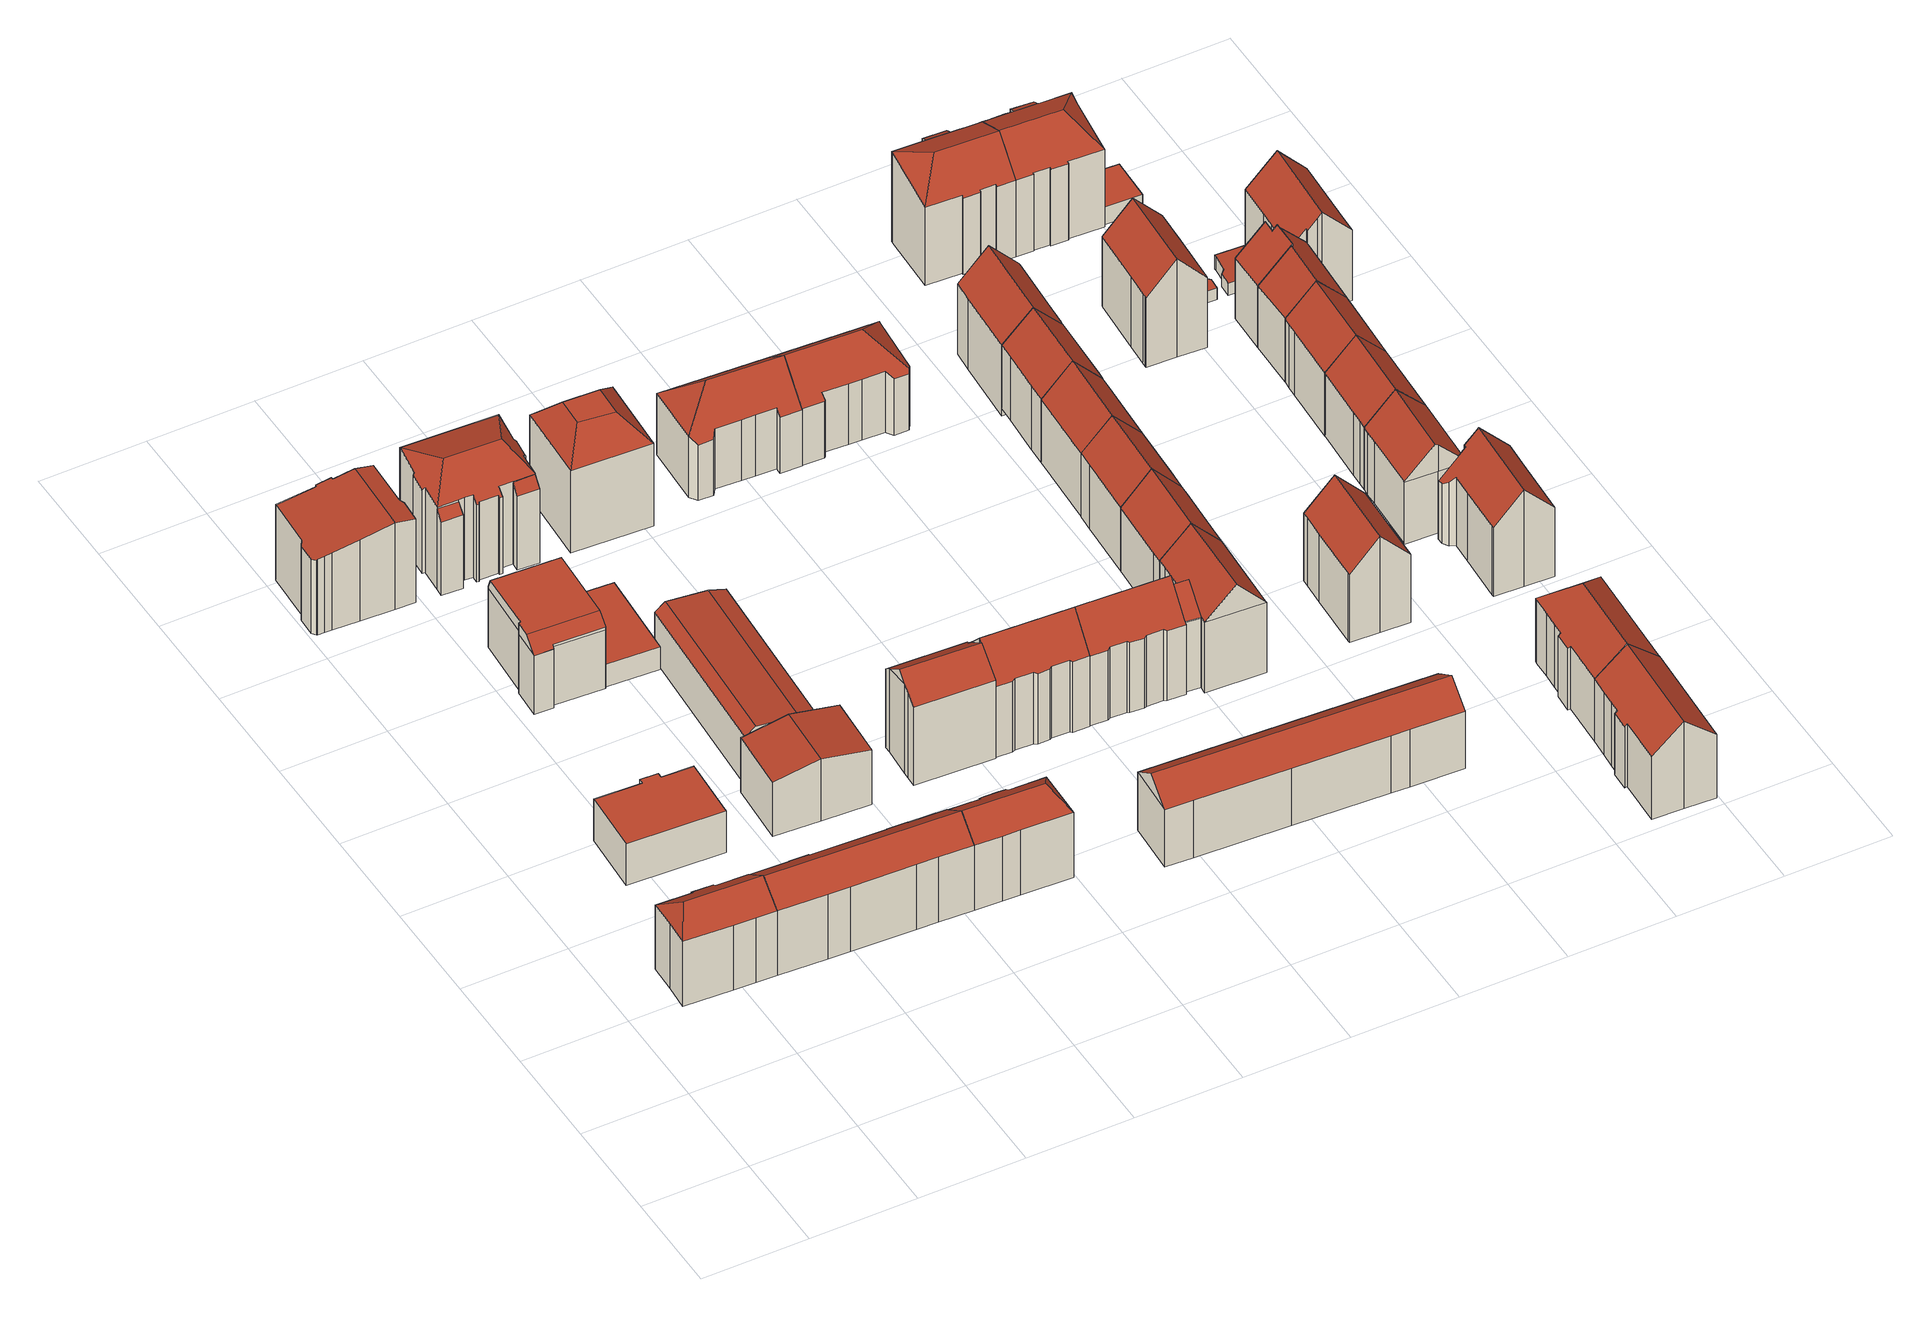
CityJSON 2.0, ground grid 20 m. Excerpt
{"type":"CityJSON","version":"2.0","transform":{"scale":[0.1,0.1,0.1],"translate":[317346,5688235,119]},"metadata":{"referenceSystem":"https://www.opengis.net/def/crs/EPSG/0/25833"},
"CityObjects":{
"building1":{"type":"Building","attributes":{"Dachtyp_tdc":"tdcHipAndGableRoof","Gemeindeschluessel":14713000,"Dachneigung":36.49,"QualitaetDacherkennung":76,"Geometrietyp2DReferenz":"3000","function":"31001_9998","roofType":"5000","measuredHeight":17.7},"geometry":[{"type":"MultiSurface","lod":"2","boundaries":[[[0,1,2,3]],[[1,4,5,2]],[[4,6,7,5]],[[6,8,9,7]],[[8,10,11,9]],[[10,12,13,11]],[[12,14,15,13]],[[14,16,17,15]],[[16,18,19,17]],[[18,20,21,19]],[[20,22,23,21]],[[22,0,3,23]],[[18,16,14,24]],[[14,12,10,8,6,24]],[[6,4,1,0,22,20,18,24]],[[3,2,5,7,9,11,13,15,17,19,21,23]]],"semantics":{"surfaces":[{"type":"WallSurface"},{"type":"RoofSurface"},{"type":"GroundSurface"}],"values":[0,0,0,0,0,0,0,0,0,0,0,0,1,1,1,2]}}]},
"building2":{"type":"Building","attributes":{"Dachtyp_tdc":"tdcPolyFlatRoof","Gemeindeschluessel":14713000,"Dachneigung":0,"QualitaetDacherkennung":58,"Geometrietyp2DReferenz":"3000","function":"31001_9998","roofType":"1000","measuredHeight":8.97},"geometry":[{"type":"MultiSurface","lod":"2","boundaries":[[[25,26,27,28]],[[26,29,30,27]],[[29,31,32,30]],[[31,33,34,32]],[[33,35,36,34]],[[35,37,38,36]],[[37,39,40,38]],[[39,25,28,40]],[[39,37,35,33,31,29,26,25]],[[28,27,30,32,34,36,38,40]]],"semantics":{"surfaces":[{"type":"WallSurface"},{"type":"RoofSurface"},{"type":"GroundSurface"}],"values":[0,0,0,0,0,0,0,0,1,2]}}]},
"building3":{"type":"Building","attributes":{"Dachtyp_tdc":"tdcGableRoof","Gemeindeschluessel":14713000,"Dachneigung":10.01,"QualitaetDacherkennung":17,"Geometrietyp2DReferenz":"3000","function":"31001_9998","roofType":"3100","measuredHeight":18.73},"geometry":[{"type":"MultiSurface","lod":"2","boundaries":[[[41,42,43,44]],[[42,45,46,43]],[[45,47,48,46]],[[47,49,50,48]],[[49,51,52,50]],[[51,53,54,52]],[[53,55,56,54]],[[55,57,58,56]],[[57,59,60,58]],[[59,61,62,60]],[[61,63,64,62]],[[63,65,66,64]],[[65,67,68,66]],[[67,69,70,68]],[[69,71,72,70]],[[71,73,74,72]],[[73,75,76,74]],[[75,77,78,76]],[[77,41,44,78]],[[73,71,69,67,65,63,61,59,57,55,53,51,49,47,45]],[[45,42,41,77,75,73]],[[44,43,46,48,50,52,54,56,58,60,62,64,66,68,70,72,74,76,78]]],"semantics":{"surfaces":[{"type":"WallSurface"},{"type":"RoofSurface"},{"type":"GroundSurface"}],"values":[0,0,0,0,0,0,0,0,0,0,0,0,0,0,0,0,0,0,0,1,1,2]}}]},
"building4":{"type":"Building","attributes":{"Dachtyp_tdc":"tdcGableRoof","Gemeindeschluessel":14713000,"Dachneigung":36.61,"QualitaetDacherkennung":76,"Geometrietyp2DReferenz":"3000","function":"31001_9998","roofType":"3100","measuredHeight":17.66},"geometry":[{"type":"MultiSurface","lod":"2","boundaries":[[[79,80,81,82]],[[80,83,84,81]],[[83,85,86,84]],[[85,87,88,86]],[[87,89,90,88]],[[89,91,92,90]],[[91,93,94,92]],[[93,95,96,94]],[[95,97,98,96]],[[97,99,100,98]],[[99,101,102,100]],[[101,103,104,102]],[[103,105,106,104]],[[105,8,9,106]],[[8,107,108,9]],[[107,109,5,108]],[[109,110,111,5]],[[110,79,82,111]],[[107,8,105,103,101,99,97,95]],[[95,93,91,89,87,85,83,80,79,110,109,107]],[[82,81,84,86,88,90,92,94,96,98,100,102,104,106,9,108,5,111]]],"semantics":{"surfaces":[{"type":"WallSurface"},{"type":"RoofSurface"},{"type":"GroundSurface"}],"values":[0,0,0,0,0,0,0,0,0,0,0,0,0,0,0,0,0,0,1,1,2]}}]},
"building5":{"type":"Building","attributes":{"Dachtyp_tdc":"tdcFreeFormRoof","Gemeindeschluessel":14713000,"Dachneigung":0.117,"QualitaetDacherkennung":53,"Geometrietyp2DReferenz":"3000","function":"31001_9998","roofType":"5000","measuredHeight":15.24},"geometry":[{"type":"MultiSurface","lod":"2","boundaries":[[[112,113,114,115]],[[113,116,117,114]],[[116,118,119,117]],[[118,120,121,119]],[[120,122,123,121]],[[122,124,125,123]],[[124,126,127,125]],[[126,112,115,127]],[[128,129,130,120,131,132]],[[133,134,135,136]],[[136,135,137,138,130,129]],[[120,130,138,122]],[[122,138,137,124]],[[124,137,135,134,126]],[[126,134,133,112]],[[112,133,136,129,128,113]],[[116,132,131,118]],[[113,128,132,116]],[[118,131,120]],[[115,114,117,119,121,123,125,127]]],"semantics":{"surfaces":[{"type":"WallSurface"},{"type":"RoofSurface"},{"type":"GroundSurface"}],"values":[0,0,0,0,0,0,0,0,1,1,1,0,0,0,0,0,0,0,0,2]}}]},
"building6":{"type":"Building","attributes":{"Dachtyp_tdc":"tdcGableRoof","Gemeindeschluessel":14713000,"Dachneigung":10.25,"QualitaetDacherkennung":47,"Geometrietyp2DReferenz":"3000","function":"31001_9998","roofType":"3100","measuredHeight":13.46},"geometry":[{"type":"MultiSurface","lod":"2","boundaries":[[[139,140,141,142]],[[140,143,144,141]],[[143,145,146,144]],[[145,147,148,146]],[[147,149,150,148]],[[149,151,152,150]],[[151,153,154,152]],[[153,139,142,154]],[[149,147,145,143,140]],[[140,139,153,151,149]],[[142,141,144,146,148,150,152,154]]],"semantics":{"surfaces":[{"type":"WallSurface"},{"type":"RoofSurface"},{"type":"GroundSurface"}],"values":[0,0,0,0,0,0,0,0,1,1,2]}}]},
"building7":{"type":"Building","attributes":{"Dachtyp_tdc":"tdcPolyFlatRoof","Gemeindeschluessel":14713000,"Dachneigung":0,"QualitaetDacherkennung":63,"Geometrietyp2DReferenz":"3000","function":"31001_9998","roofType":"1000","measuredHeight":4.9},"geometry":[{"type":"MultiSurface","lod":"2","boundaries":[[[155,156,157,158]],[[156,159,160,157]],[[159,161,162,160]],[[161,163,164,162]],[[163,155,158,164]],[[163,161,159,156,155]],[[158,157,160,162,164]]],"semantics":{"surfaces":[{"type":"WallSurface"},{"type":"RoofSurface"},{"type":"GroundSurface"}],"values":[0,0,0,0,0,1,2]}}]},
"building8":{"type":"Building","attributes":{"Gemeindeschluessel":14713000,"Geometrietyp2DReferenz":"3000","function":"31001_9998","roofType":"9999"},"children":["building8-1","building8-2","building8-3"]},
"building8-1":{"type":"BuildingPart","attributes":{"Dachtyp_tdc":"tdcPolyFlatRoof","Dachneigung":47.53,"QualitaetDacherkennung":38,"Geometrietyp2DReferenz":"3000","roofType":"2100","measuredHeight":17.74},"parents":["building8"],"geometry":[{"type":"MultiSurface","lod":"2","boundaries":[[[165,166,167,168]],[[166,169,170,167]],[[169,171,172,170]],[[169,166,165,171]],[[172,168,167,170]],[[168,172,171,165]]],"semantics":{"surfaces":[{"type":"WallSurface"},{"type":"RoofSurface"},{"type":"GroundSurface"},{"type":"ClosureSurface"}],"values":[0,0,0,1,2,3]}}]},
"building8-2":{"type":"BuildingPart","attributes":{"Dachtyp_tdc":"tdcPolyFlatRoof","Dachneigung":46.49,"QualitaetDacherkennung":32,"Geometrietyp2DReferenz":"3000","roofType":"2100","measuredHeight":17.5},"parents":["building8"],"geometry":[{"type":"MultiSurface","lod":"2","boundaries":[[[173,174,175,176]],[[174,177,178,175]],[[177,179,180,178]],[[179,177,174,173]],[[176,175,178,180]],[[176,180,179,173]]],"semantics":{"surfaces":[{"type":"WallSurface"},{"type":"RoofSurface"},{"type":"GroundSurface"},{"type":"ClosureSurface"}],"values":[0,0,0,1,2,3]}}]},
"building8-3":{"type":"BuildingPart","attributes":{"Dachtyp_tdc":"tdcHipRoof","Dachneigung":19.71,"QualitaetDacherkennung":41,"Geometrietyp2DReferenz":"3000","roofType":"3200","measuredHeight":22.78},"parents":["building8"],"geometry":[{"type":"MultiSurface","lod":"2","boundaries":[[[181,182,183,184]],[[182,185,186,183]],[[185,187,188,186]],[[187,189,190,188]],[[189,191,192,190]],[[191,193,194,192]],[[193,195,196,194]],[[195,197,198,196]],[[197,199,173,176,198]],[[200,180,179]],[[200,201,202,180]],[[201,203,204,202]],[[203,205,206,204]],[[205,207,208,206]],[[207,209,210,208]],[[209,211,212,210]],[[211,213,214,212]],[[213,215,216,214]],[[215,217,218,216]],[[217,219,220,218]],[[219,221,222,220]],[[221,223,224,222]],[[223,225,168,224]],[[225,226,165,168]],[[227,181,184,172,171]],[[225,223,221,219,217,215,213,228]],[[211,209,207,205,203,201,200,229]],[[213,211,229,228]],[[200,199,197,195,193,191,189,187,185,182,181,227,226,225,228,229]],[[184,183,186,188,190,192,194,196,198,176,180,202,204,206,208,210,212,214,216,218,220,222,224,168,172]],[[200,179,173,199]],[[179,180,176,173]],[[227,171,165,226]],[[171,172,168,165]]],"semantics":{"surfaces":[{"type":"WallSurface"},{"type":"RoofSurface"},{"type":"GroundSurface"},{"type":"ClosureSurface"}],"values":[0,0,0,0,0,0,0,0,0,0,0,0,0,0,0,0,0,0,0,0,0,0,0,0,0,1,1,1,1,2,0,3,0,3]}}]},
"building9":{"type":"Building","attributes":{"Dachtyp_tdc":"tdcCutGableRoof","Gemeindeschluessel":14713000,"Dachneigung":4.69,"QualitaetDacherkennung":62,"Geometrietyp2DReferenz":"3000","function":"31001_9998","roofType":"9999","measuredHeight":12.06},"geometry":[{"type":"MultiSurface","lod":"2","boundaries":[[[230,231,232,233]],[[231,234,235,232]],[[234,236,237,235]],[[236,230,233,237]],[[231,230,238,239]],[[234,231,239,240]],[[236,234,240,241]],[[230,236,241,238]],[[240,239,238,241]],[[233,232,235,237]]],"semantics":{"surfaces":[{"type":"WallSurface"},{"type":"RoofSurface"},{"type":"GroundSurface"}],"values":[0,0,0,0,1,0,1,0,1,2]}}]},
"building10":{"type":"Building","attributes":{"Dachtyp_tdc":"tdcHipAndGableRoof","Gemeindeschluessel":14713000,"Dachneigung":37.11,"QualitaetDacherkennung":75,"Geometrietyp2DReferenz":"3000","function":"31001_9998","roofType":"5000","measuredHeight":17.7},"geometry":[{"type":"MultiSurface","lod":"2","boundaries":[[[97,242,243,98]],[[242,244,94,243]],[[244,245,246,94]],[[245,247,248,246]],[[247,249,250,248]],[[249,251,252,250]],[[251,253,254,252]],[[253,255,256,254]],[[255,257,258,256]],[[257,259,260,258]],[[259,261,262,260]],[[261,263,264,262]],[[263,97,98,264]],[[259,257,265]],[[257,255,253,251,249,247,245,244,242,265]],[[242,97,263,261,259,265]],[[98,243,94,246,248,250,252,254,256,258,260,262,264]]],"semantics":{"surfaces":[{"type":"WallSurface"},{"type":"RoofSurface"},{"type":"GroundSurface"}],"values":[0,0,0,0,0,0,0,0,0,0,0,0,0,1,1,1,2]}}]},
"building11":{"type":"Building","attributes":{"Dachtyp_tdc":"tdcFreeFormRoof","Gemeindeschluessel":14713000,"Dachneigung":37.59,"QualitaetDacherkennung":69,"Geometrietyp2DReferenz":"3000","function":"31001_9998","roofType":"5000","measuredHeight":20.88},"geometry":[{"type":"MultiSurface","lod":"2","boundaries":[[[266,267,268,269]],[[267,270,271,268]],[[270,272,273,271]],[[272,274,275,273]],[[274,276,277,275]],[[276,278,279,277]],[[278,266,269,279]],[[278,280,281,270,267,266]],[[280,276,274,272,281]],[[272,270,281]],[[278,276,280]],[[269,268,271,273,275,277,279]]],"semantics":{"surfaces":[{"type":"WallSurface"},{"type":"RoofSurface"},{"type":"GroundSurface"}],"values":[0,0,0,0,0,0,0,1,1,0,0,2]}}]},
"building12":{"type":"Building","attributes":{"Dachtyp_tdc":"tdcCutTentRoof","Gemeindeschluessel":14713000,"Dachneigung":34.76,"QualitaetDacherkennung":40,"Geometrietyp2DReferenz":"3000","function":"31001_9998","roofType":"9999","measuredHeight":21.94},"geometry":[{"type":"MultiSurface","lod":"2","boundaries":[[[282,283,284,285]],[[283,286,287,284]],[[286,288,289,287]],[[288,282,285,289]],[[283,282,290,291]],[[286,283,291,292]],[[288,286,292,293]],[[282,288,293,290]],[[293,292,291,290]],[[285,284,287,289]]],"semantics":{"surfaces":[{"type":"WallSurface"},{"type":"RoofSurface"},{"type":"GroundSurface"}],"values":[0,0,0,0,1,1,1,1,1,2]}}]},
"building13":{"type":"Building","attributes":{"Dachtyp_tdc":"tdcGableRoof","Gemeindeschluessel":14713000,"Dachneigung":48.16,"QualitaetDacherkennung":77,"Geometrietyp2DReferenz":"3000","function":"31001_9998","roofType":"3100","measuredHeight":21.3},"geometry":[{"type":"MultiSurface","lod":"2","boundaries":[[[294,295,296,297]],[[295,298,299,296]],[[298,300,301,299]],[[300,302,303,301]],[[302,304,305,303]],[[304,306,307,305]],[[306,308,309,307]],[[308,310,311,309]],[[310,312,313,311]],[[312,314,315,313]],[[314,316,317,315]],[[316,318,319,317]],[[318,320,321,319]],[[320,322,323,321]],[[322,324,325,323]],[[324,326,327,325]],[[326,328,329,327]],[[328,330,331,329]],[[330,332,333,331]],[[332,334,335,333]],[[334,294,297,335]],[[330,328,326,324,322,320,318,316,314,312,310]],[[310,308,306,304,302,300,298,295,294,334,332,330]],[[297,296,299,301,303,305,307,309,311,313,315,317,319,321,323,325,327,329,331,333,335]]],"semantics":{"surfaces":[{"type":"WallSurface"},{"type":"RoofSurface"},{"type":"GroundSurface"}],"values":[0,0,0,0,0,0,0,0,0,0,0,0,0,0,0,0,0,0,0,0,0,1,1,2]}}]},
"building14":{"type":"Building","attributes":{"Dachtyp_tdc":"tdcHipAndGableRoof","Gemeindeschluessel":14713000,"Dachneigung":41.91,"QualitaetDacherkennung":79,"Geometrietyp2DReferenz":"3000","function":"31001_9998","roofType":"5000","measuredHeight":18.34},"geometry":[{"type":"MultiSurface","lod":"2","boundaries":[[[336,337,338,339]],[[337,340,341,338]],[[340,342,343,341]],[[342,344,345,343]],[[344,346,347,345]],[[346,348,349,347]],[[348,350,351,349]],[[350,352,353,351]],[[352,354,355,353]],[[354,356,357,355]],[[356,358,359,357]],[[358,336,339,359]],[[354,352,360]],[[352,350,348,346,344,342,340,337,336,358,360]],[[358,356,354,360]],[[339,338,341,343,345,347,349,351,353,355,357,359]]],"semantics":{"surfaces":[{"type":"WallSurface"},{"type":"RoofSurface"},{"type":"GroundSurface"}],"values":[0,0,0,0,0,0,0,0,0,0,0,0,1,1,1,2]}}]},
"building15":{"type":"Building","attributes":{"Dachtyp_tdc":"tdcFreeFormRoof","Gemeindeschluessel":14713000,"Dachneigung":36.39,"QualitaetDacherkennung":77,"Geometrietyp2DReferenz":"3000","function":"31001_9998","roofType":"5000","measuredHeight":16.13},"geometry":[{"type":"MultiSurface","lod":"2","boundaries":[[[361,362,363,364]],[[362,365,366,363]],[[365,367,368,366]],[[367,369,370,368]],[[369,371,372,370]],[[371,373,374,372]],[[373,375,376,374]],[[375,361,364,376]],[[377,367,365,378]],[[371,369,377,378,362,361,375,373]],[[365,362,378]],[[369,367,377]],[[364,363,366,368,370,372,374,376]]],"semantics":{"surfaces":[{"type":"WallSurface"},{"type":"RoofSurface"},{"type":"GroundSurface"}],"values":[0,0,0,0,0,0,0,0,1,1,0,0,2]}}]},
"building16":{"type":"Building","attributes":{"Gemeindeschluessel":14713000,"Geometrietyp2DReferenz":"3000","function":"31001_9998","roofType":"9999"},"children":["building16-1","building16-2"]},
"building16-1":{"type":"BuildingPart","attributes":{"Dachtyp_tdc":"tdcGableRoof","Dachneigung":45.07,"QualitaetDacherkennung":82,"Geometrietyp2DReferenz":"3000","roofType":"3100","measuredHeight":19.8},"parents":["building16"],"geometry":[{"type":"MultiSurface","lod":"2","boundaries":[[[379,380,381,382]],[[380,383,384,381]],[[383,385,386,384]],[[380,379,387,388,389]],[[390,391,389,388]],[[383,391,390,385]],[[380,389,391,383]],[[381,384,386,392,382]],[[382,392,393,379]],[[392,386,385,393]],[[393,387,379]],[[385,390,388,387,393]]],"semantics":{"surfaces":[{"type":"WallSurface"},{"type":"RoofSurface"},{"type":"GroundSurface"},{"type":"ClosureSurface"}],"values":[0,0,0,1,1,0,0,2,3,3,3,3]}}]},
"building16-2":{"type":"BuildingPart","attributes":{"Dachtyp_tdc":"tdcGableRoof","Dachneigung":47.95,"QualitaetDacherkennung":63,"Geometrietyp2DReferenz":"3000","roofType":"3100","measuredHeight":21.27},"parents":["building16"],"geometry":[{"type":"MultiSurface","lod":"2","boundaries":[[[394,395,396,397]],[[395,398,399,396]],[[398,400,401,399]],[[400,402,403,401]],[[402,404,405,403]],[[404,406,407,405]],[[406,408,382,407]],[[408,379,382]],[[409,386,385,390]],[[409,410,411,386]],[[410,412,413,411]],[[412,414,415,413]],[[414,416,417,415]],[[416,418,419,417]],[[418,420,421,419]],[[420,422,423,421]],[[422,424,425,423]],[[424,426,427,425]],[[426,428,429,427]],[[428,330,430,429]],[[330,328,431,430]],[[328,432,433,431]],[[432,394,397,433]],[[330,428,426,424,422,420,418,416,414,412,410,409,434]],[[434,408,406,404,402,400,398,395,394,432,328,330]],[[397,396,399,401,403,405,407,382,392,386,411,413,415,417,419,421,423,425,427,429,430,431,433]],[[387,379,408,434]],[[392,382,379,393]],[[393,379,387]],[[409,390,388,387,434]],[[392,393,385,386]],[[385,393,387,388,390]]],"semantics":{"surfaces":[{"type":"WallSurface"},{"type":"RoofSurface"},{"type":"GroundSurface"},{"type":"ClosureSurface"}],"values":[0,0,0,0,0,0,0,0,0,0,0,0,0,0,0,0,0,0,0,0,0,0,0,1,1,2,0,3,3,0,3,3]}}]},
"building17":{"type":"Building","attributes":{"Dachtyp_tdc":"tdcFreeFormRoof","Gemeindeschluessel":14713000,"Dachneigung":40.2,"QualitaetDacherkennung":68,"Geometrietyp2DReferenz":"3000","function":"31001_9998","roofType":"5000","measuredHeight":18.16},"geometry":[{"type":"MultiSurface","lod":"2","boundaries":[[[435,356,436,437]],[[356,438,439,436]],[[438,440,441,439]],[[440,442,443,441]],[[442,444,445,443]],[[444,446,447,445]],[[446,448,449,447]],[[448,450,451,449]],[[450,452,453,451]],[[452,454,455,453]],[[454,456,457,455]],[[456,458,459,457]],[[458,435,437,459]],[[442,440,460,461,462]],[[461,460,438,356,463]],[[458,456,454,452,450,448,446,444,462,461,463,435]],[[356,435,463]],[[440,438,460]],[[444,442,462]],[[437,436,439,441,443,445,447,449,451,453,455,457,459]]],"semantics":{"surfaces":[{"type":"WallSurface"},{"type":"RoofSurface"},{"type":"GroundSurface"}],"values":[0,0,0,0,0,0,0,0,0,0,0,0,0,1,1,1,0,0,0,2]}}]},
"building18":{"type":"Building","attributes":{"Dachtyp_tdc":"tdcFreeFormRoof","Gemeindeschluessel":14713000,"Dachneigung":46.35,"QualitaetDacherkennung":78,"Geometrietyp2DReferenz":"3000","function":"31001_9998","roofType":"5000","measuredHeight":21.2},"geometry":[{"type":"MultiSurface","lod":"2","boundaries":[[[464,465,384,466]],[[465,467,381,384]],[[467,468,469,381]],[[468,470,471,469]],[[470,472,473,471]],[[472,474,475,473]],[[474,476,477,475]],[[476,478,479,477]],[[478,480,481,479]],[[480,464,466,481]],[[482,483,470,468,467,465,464]],[[478,476,474,472,483,482,480]],[[472,470,483]],[[464,480,482]],[[466,384,381,469,471,473,475,477,479,481]]],"semantics":{"surfaces":[{"type":"WallSurface"},{"type":"RoofSurface"},{"type":"GroundSurface"}],"values":[0,0,0,0,0,0,0,0,0,0,1,1,0,0,2]}}]},
"building19":{"type":"Building","attributes":{"Dachtyp_tdc":"tdcFreeFormRoof","Gemeindeschluessel":14713000,"Dachneigung":47.77,"QualitaetDacherkennung":95,"Geometrietyp2DReferenz":"3000","function":"31001_9998","roofType":"5000","measuredHeight":19.83},"geometry":[{"type":"MultiSurface","lod":"2","boundaries":[[[484,485,486,487]],[[485,488,489,486]],[[488,490,491,489]],[[490,492,493,491]],[[492,494,495,493]],[[494,472,496,495]],[[472,484,487,496]],[[472,494,492,490,497,498]],[[498,497,488,485,484]],[[490,488,497]],[[484,472,498]],[[487,486,489,491,493,495,496]]],"semantics":{"surfaces":[{"type":"WallSurface"},{"type":"RoofSurface"},{"type":"GroundSurface"}],"values":[0,0,0,0,0,0,0,1,1,0,0,2]}}]},
"building20":{"type":"Building","attributes":{"Dachtyp_tdc":"tdcFreeFormRoof","Gemeindeschluessel":14713000,"Dachneigung":46.78,"QualitaetDacherkennung":87,"Geometrietyp2DReferenz":"3000","function":"31001_9998","roofType":"5000","measuredHeight":19.79},"geometry":[{"type":"MultiSurface","lod":"2","boundaries":[[[490,499,489,491]],[[499,500,501,489]],[[500,502,503,501]],[[502,504,505,503]],[[504,506,507,505]],[[506,508,509,507]],[[508,490,491,509]],[[510,511,502,500,499]],[[490,508,506,504,511,510]],[[499,490,510]],[[504,502,511]],[[491,489,501,503,505,507,509]]],"semantics":{"surfaces":[{"type":"WallSurface"},{"type":"RoofSurface"},{"type":"GroundSurface"}],"values":[0,0,0,0,0,0,0,1,1,0,0,2]}}]},
"building21":{"type":"Building","attributes":{"Dachtyp_tdc":"tdcFreeFormRoof","Gemeindeschluessel":14713000,"Dachneigung":47.51,"QualitaetDacherkennung":95,"Geometrietyp2DReferenz":"3000","function":"31001_9998","roofType":"5000","measuredHeight":19.71},"geometry":[{"type":"MultiSurface","lod":"2","boundaries":[[[512,513,514,515]],[[513,516,517,514]],[[516,518,519,517]],[[518,504,520,519]],[[504,512,515,520]],[[511,521,513,512]],[[518,516,521,511,504]],[[516,513,521]],[[512,504,511]],[[515,514,517,519,520]]],"semantics":{"surfaces":[{"type":"WallSurface"},{"type":"RoofSurface"},{"type":"GroundSurface"}],"values":[0,0,0,0,0,1,1,0,0,2]}}]},
"building22":{"type":"Building","attributes":{"Dachtyp_tdc":"tdcGableRoof","Gemeindeschluessel":14713000,"Dachneigung":46.69,"QualitaetDacherkennung":88,"Geometrietyp2DReferenz":"3000","function":"31001_9998","roofType":"3100","measuredHeight":19.65},"geometry":[{"type":"MultiSurface","lod":"2","boundaries":[[[522,523,517,524]],[[523,521,525,517]],[[521,526,514,525]],[[526,527,528,514]],[[527,529,530,528]],[[529,531,532,530]],[[531,533,534,532]],[[533,535,536,534]],[[535,537,538,536]],[[537,522,524,538]],[[533,531,529,527,526,521]],[[521,523,522,537,535,533]],[[524,517,525,514,528,530,532,534,536,538]]],"semantics":{"surfaces":[{"type":"WallSurface"},{"type":"RoofSurface"},{"type":"GroundSurface"}],"values":[0,0,0,0,0,0,0,0,0,0,1,1,2]}}]},
"building23":{"type":"Building","attributes":{"Dachtyp_tdc":"tdcGableRoof","Gemeindeschluessel":14713000,"Dachneigung":48.04,"QualitaetDacherkennung":79,"Geometrietyp2DReferenz":"3000","function":"31001_9998","roofType":"3100","measuredHeight":20.76},"geometry":[{"type":"MultiSurface","lod":"2","boundaries":[[[539,540,541,542]],[[540,543,544,541]],[[543,545,546,544]],[[545,547,548,546]],[[547,549,550,548]],[[549,551,552,550]],[[551,553,554,552]],[[553,555,556,554]],[[555,557,558,556]],[[557,559,560,558]],[[559,539,542,560]],[[555,553,551,549,547,545,543]],[[543,540,539,559,557,555]],[[542,541,544,546,548,550,552,554,556,558,560]]],"semantics":{"surfaces":[{"type":"WallSurface"},{"type":"RoofSurface"},{"type":"GroundSurface"}],"values":[0,0,0,0,0,0,0,0,0,0,0,1,1,2]}}]},
"building24":{"type":"Building","attributes":{"Dachtyp_tdc":"tdcFreeFormRoof","Gemeindeschluessel":14713000,"Dachneigung":47.63,"QualitaetDacherkennung":88,"Geometrietyp2DReferenz":"3000","function":"31001_9998","roofType":"5000","measuredHeight":21.36},"geometry":[{"type":"MultiSurface","lod":"2","boundaries":[[[561,562,563,564]],[[562,565,566,563]],[[565,567,568,566]],[[567,569,570,568]],[[569,571,572,570]],[[571,573,574,572]],[[573,575,576,574]],[[575,561,564,576]],[[533,577,565,562,561]],[[571,569,567,577,533,575,573]],[[567,565,577]],[[561,575,533]],[[564,563,566,568,570,572,574,576]]],"semantics":{"surfaces":[{"type":"WallSurface"},{"type":"RoofSurface"},{"type":"GroundSurface"}],"values":[0,0,0,0,0,0,0,0,1,1,0,0,2]}}]},
"building25":{"type":"Building","attributes":{"Dachtyp_tdc":"tdcGableRoof","Gemeindeschluessel":14713000,"Dachneigung":41.92,"QualitaetDacherkennung":94,"Geometrietyp2DReferenz":"3000","function":"31001_9998","roofType":"3100","measuredHeight":18.86},"geometry":[{"type":"MultiSurface","lod":"2","boundaries":[[[578,579,580,581]],[[579,582,583,580]],[[582,584,585,583]],[[584,586,587,585]],[[586,588,589,587]],[[588,590,591,589]],[[590,592,593,591]],[[592,594,595,593]],[[594,596,597,595]],[[596,598,599,597]],[[598,600,601,599]],[[600,578,581,601]],[[596,594,592,590]],[[590,588,586,584,582,579,578,600,598,596]],[[581,580,583,585,587,589,591,593,595,597,599,601]]],"semantics":{"surfaces":[{"type":"WallSurface"},{"type":"RoofSurface"},{"type":"GroundSurface"}],"values":[0,0,0,0,0,0,0,0,0,0,0,0,1,1,2]}}]},
"building26":{"type":"Building","attributes":{"Dachtyp_tdc":"tdcHipAndGableRoof","Gemeindeschluessel":14713000,"Dachneigung":41.5,"QualitaetDacherkennung":88,"Geometrietyp2DReferenz":"3000","function":"31001_9998","roofType":"5000","measuredHeight":18.89},"geometry":[{"type":"MultiSurface","lod":"2","boundaries":[[[588,602,603,589]],[[602,604,605,603]],[[604,606,607,605]],[[606,608,609,607]],[[608,610,611,609]],[[610,612,613,611]],[[612,614,615,613]],[[614,616,617,615]],[[616,618,619,617]],[[618,620,593,619]],[[620,590,591,593]],[[590,588,589,591]],[[618,616,621]],[[616,614,612,610,608,606,604,602,588,590,621]],[[590,620,618,621]],[[589,603,605,607,609,611,613,615,617,619,593,591]]],"semantics":{"surfaces":[{"type":"WallSurface"},{"type":"RoofSurface"},{"type":"GroundSurface"}],"values":[0,0,0,0,0,0,0,0,0,0,0,0,1,1,1,2]}}]},
"building27":{"type":"Building","attributes":{"Gemeindeschluessel":14713000,"Geometrietyp2DReferenz":"3000","function":"31001_9998","roofType":"9999"},"children":["building27-1","building27-2"]},
"building27-1":{"type":"BuildingPart","attributes":{"Dachtyp_tdc":"tdcPolyFlatRoof","Dachneigung":27.05,"QualitaetDacherkennung":55,"Geometrietyp2DReferenz":"3000","roofType":"2100","measuredHeight":19.57},"parents":["building27"],"geometry":[{"type":"MultiSurface","lod":"2","boundaries":[[[622,623,624,625]],[[623,626,627,624]],[[626,628,629,627]],[[628,626,623,622]],[[625,624,627,629]],[[622,625,629,628]]],"semantics":{"surfaces":[{"type":"WallSurface"},{"type":"RoofSurface"},{"type":"GroundSurface"},{"type":"ClosureSurface"}],"values":[0,0,0,1,2,3]}}]},
"building27-2":{"type":"BuildingPart","attributes":{"Dachtyp_tdc":"tdcHipAndGableRoof","Dachneigung":44.43,"QualitaetDacherkennung":51,"Geometrietyp2DReferenz":"3000","roofType":"5000","measuredHeight":22.57},"parents":["building27"],"geometry":[{"type":"MultiSurface","lod":"2","boundaries":[[[628,630,631,629]],[[630,632,633,631]],[[632,634,635,633]],[[634,636,637,635]],[[636,638,639,637]],[[638,640,641,639]],[[640,642,643,641]],[[642,644,645,643]],[[644,646,647,645]],[[646,648,649,647]],[[648,650,651,649]],[[650,652,653,651]],[[652,654,655,653]],[[654,656,657,655]],[[656,658,659,657]],[[658,660,661,659]],[[660,622,625,661]],[[660,658,656,654,662]],[[654,652,650,648,646,644,642,640,638,662]],[[638,636,634,632,630,628,622,660,662]],[[629,631,633,635,637,639,641,643,645,647,649,651,653,655,657,659,661,625]],[[622,628,629,625]]],"semantics":{"surfaces":[{"type":"WallSurface"},{"type":"RoofSurface"},{"type":"GroundSurface"},{"type":"ClosureSurface"}],"values":[0,0,0,0,0,0,0,0,0,0,0,0,0,0,0,0,0,1,1,1,2,3]}}]},
"building28":{"type":"Building","attributes":{"Dachtyp_tdc":"tdcFreeFormRoof","Gemeindeschluessel":14713000,"Dachneigung":47.36,"QualitaetDacherkennung":86,"Geometrietyp2DReferenz":"3000","function":"31001_9998","roofType":"5000","measuredHeight":19.55},"geometry":[{"type":"MultiSurface","lod":"2","boundaries":[[[663,664,665,666]],[[664,667,668,665]],[[667,669,670,668]],[[669,671,672,670]],[[671,673,674,672]],[[673,675,676,674]],[[675,677,678,676]],[[677,679,680,678]],[[679,681,682,680]],[[681,683,684,682]],[[683,663,666,684]],[[685,686,687,688,689,690,691]],[[671,669,667,664,692,693,688,687]],[[681,689,688,693,683]],[[683,693,692,663]],[[663,692,664]],[[671,687,686,673]],[[677,691,690,679]],[[675,685,691,677]],[[679,690,689,681]],[[673,686,685,675]],[[666,665,668,670,672,674,676,678,680,682,684]]],"semantics":{"surfaces":[{"type":"WallSurface"},{"type":"RoofSurface"},{"type":"GroundSurface"}],"values":[0,0,0,0,0,0,0,0,0,0,0,1,1,0,0,0,0,0,0,0,0,2]}}]},
"building29":{"type":"Building","attributes":{"Dachtyp_tdc":"tdcGableRoof","Gemeindeschluessel":14713000,"Dachneigung":47.32,"QualitaetDacherkennung":79,"Geometrietyp2DReferenz":"3000","function":"31001_9998","roofType":"3100","measuredHeight":20.89},"geometry":[{"type":"MultiSurface","lod":"2","boundaries":[[[694,695,696,697]],[[695,698,699,696]],[[698,700,701,699]],[[700,702,703,701]],[[702,704,705,703]],[[704,706,707,705]],[[706,708,709,707]],[[708,710,711,709]],[[710,712,713,711]],[[712,714,715,713]],[[714,716,717,715]],[[716,718,719,717]],[[718,720,721,719]],[[720,722,723,721]],[[722,694,697,723]],[[718,716,714,712,710]],[[710,708,706,704,702,700,698,695,694,722,720,718]],[[697,696,699,701,703,705,707,709,711,713,715,717,719,721,723]]],"semantics":{"surfaces":[{"type":"WallSurface"},{"type":"RoofSurface"},{"type":"GroundSurface"}],"values":[0,0,0,0,0,0,0,0,0,0,0,0,0,0,0,1,1,2]}}]},
"building30":{"type":"Building","attributes":{"Dachtyp_tdc":"tdcGableRoof","Gemeindeschluessel":14713000,"Dachneigung":48.36,"QualitaetDacherkennung":79,"Geometrietyp2DReferenz":"3000","function":"31001_9998","roofType":"3100","measuredHeight":21.32},"geometry":[{"type":"MultiSurface","lod":"2","boundaries":[[[724,725,726,727]],[[725,728,729,726]],[[728,730,731,729]],[[730,732,733,731]],[[732,734,735,733]],[[734,736,737,735]],[[736,738,739,737]],[[738,740,741,739]],[[740,742,743,741]],[[742,744,745,743]],[[744,746,747,745]],[[746,724,727,747]],[[742,740,738,736,734,732]],[[732,730,728,725,724,746,744,742]],[[727,726,729,731,733,735,737,739,741,743,745,747]]],"semantics":{"surfaces":[{"type":"WallSurface"},{"type":"RoofSurface"},{"type":"GroundSurface"}],"values":[0,0,0,0,0,0,0,0,0,0,0,0,1,1,2]}}]},
"building31":{"type":"Building","attributes":{"Dachtyp_tdc":"tdcFreeFormRoof","Gemeindeschluessel":14713000,"Dachneigung":47.18,"QualitaetDacherkennung":93,"Geometrietyp2DReferenz":"3000","function":"31001_9998","roofType":"5000","measuredHeight":19.6},"geometry":[{"type":"MultiSurface","lod":"2","boundaries":[[[748,749,750,751]],[[749,686,674,750]],[[686,752,672,674]],[[752,753,754,672]],[[753,755,756,754]],[[755,748,751,756]],[[686,749,757,758]],[[758,757,748,755,753,752]],[[749,748,757]],[[752,686,758]],[[751,750,674,672,754,756]]],"semantics":{"surfaces":[{"type":"WallSurface"},{"type":"RoofSurface"},{"type":"GroundSurface"}],"values":[0,0,0,0,0,0,1,1,0,0,2]}}]},
"building32":{"type":"Building","attributes":{"Gemeindeschluessel":14713000,"Geometrietyp2DReferenz":"3000","function":"31001_9998","roofType":"9999"},"children":["building32-1","building32-2"]},
"building32-1":{"type":"BuildingPart","attributes":{"Dachtyp_tdc":"tdcHipAndGableRoof","Dachneigung":44.65,"QualitaetDacherkennung":52,"Geometrietyp2DReferenz":"3000","roofType":"5000","measuredHeight":22.56},"parents":["building32"],"geometry":[{"type":"MultiSurface","lod":"2","boundaries":[[[759,760,761,762]],[[760,763,764,761]],[[763,765,766,764]],[[765,640,641,766]],[[640,767,639,641]],[[767,636,637,639]],[[636,768,769,637]],[[770,771,772,773]],[[771,774,775,772]],[[774,776,777,775]],[[776,778,779,777]],[[778,780,781,779]],[[780,782,783,781]],[[782,759,762,783]],[[778,776,774,771,784]],[[771,770,785,768,636,767,784]],[[767,640,765,763,760,759,782,780,778,784]],[[762,761,764,766,641,639,637,769,773,772,775,777,779,781,783]],[[785,773,769,768]],[[770,773,785]]],"semantics":{"surfaces":[{"type":"WallSurface"},{"type":"RoofSurface"},{"type":"GroundSurface"},{"type":"ClosureSurface"}],"values":[0,0,0,0,0,0,0,0,0,0,0,0,0,0,1,1,1,2,3,3]}}]},
"building32-2":{"type":"BuildingPart","attributes":{"Dachtyp_tdc":"tdcPolyFlatRoof","Dachneigung":26.14,"QualitaetDacherkennung":59,"Geometrietyp2DReferenz":"3000","roofType":"2100","measuredHeight":19.55},"parents":["building32"],"geometry":[{"type":"MultiSurface","lod":"2","boundaries":[[[768,786,787,769]],[[786,788,789,787]],[[788,790,791,789]],[[790,792,793,791]],[[792,794,795,793]],[[794,785,770,773,795]],[[785,794,792,790,788,786,768]],[[787,789,791,793,795,773,769]],[[785,773,770]],[[768,769,773,785]]],"semantics":{"surfaces":[{"type":"WallSurface"},{"type":"RoofSurface"},{"type":"GroundSurface"},{"type":"ClosureSurface"}],"values":[0,0,0,0,0,0,1,2,3,3]}}]},
"building33":{"type":"Building","attributes":{"Dachtyp_tdc":"tdcFreeFormRoof","Gemeindeschluessel":14713000,"Dachneigung":47.08,"QualitaetDacherkennung":93,"Geometrietyp2DReferenz":"3000","function":"31001_9998","roofType":"5000","measuredHeight":19.62},"geometry":[{"type":"MultiSurface","lod":"2","boundaries":[[[748,796,797,798]],[[796,799,800,797]],[[799,801,802,800]],[[801,803,804,802]],[[803,805,806,804]],[[805,749,807,806]],[[749,748,798,807]],[[749,805,808,757]],[[757,808,803,801,799,796,748]],[[805,803,808]],[[748,749,757]],[[798,797,800,802,804,806,807]]],"semantics":{"surfaces":[{"type":"WallSurface"},{"type":"RoofSurface"},{"type":"GroundSurface"}],"values":[0,0,0,0,0,0,0,1,1,0,0,2]}}]},
"building34":{"type":"Building","attributes":{"Dachtyp_tdc":"tdcPolyFlatRoof","Gemeindeschluessel":14713000,"Dachneigung":0,"QualitaetDacherkennung":75,"Geometrietyp2DReferenz":"3000","function":"31001_9998","roofType":"1000","measuredHeight":2.49},"geometry":[{"type":"MultiSurface","lod":"2","boundaries":[[[809,810,811,812]],[[810,813,814,811]],[[813,815,816,814]],[[815,817,818,816]],[[817,819,820,818]],[[819,821,822,820]],[[821,823,824,822]],[[823,809,812,824]],[[823,821,819,817,815,813,810,809]],[[812,811,814,816,818,820,822,824]]],"semantics":{"surfaces":[{"type":"WallSurface"},{"type":"RoofSurface"},{"type":"GroundSurface"}],"values":[0,0,0,0,0,0,0,0,1,2]}}]},
"building35":{"type":"Building","attributes":{"Dachtyp_tdc":"tdcPolyFlatRoof","Gemeindeschluessel":14713000,"Dachneigung":46.3,"QualitaetDacherkennung":71,"Geometrietyp2DReferenz":"3000","function":"31001_9998","roofType":"2100","measuredHeight":19.86},"geometry":[{"type":"MultiSurface","lod":"2","boundaries":[[[825,826,827,828]],[[826,829,830,827]],[[829,831,832,830]],[[831,833,834,832]],[[833,835,836,834]],[[835,825,828,836]],[[835,833,831,829,826,825]],[[828,827,830,832,834,836]]],"semantics":{"surfaces":[{"type":"WallSurface"},{"type":"RoofSurface"},{"type":"GroundSurface"}],"values":[0,0,0,0,0,0,1,2]}}]},
"building36":{"type":"Building","attributes":{"Dachtyp_tdc":"tdcFreeFormRoof","Gemeindeschluessel":14713000,"Dachneigung":46.65,"QualitaetDacherkennung":88,"Geometrietyp2DReferenz":"3000","function":"31001_9998","roofType":"5000","measuredHeight":19.63},"geometry":[{"type":"MultiSurface","lod":"2","boundaries":[[[837,838,839,828]],[[838,840,841,839]],[[840,805,806,841]],[[805,842,804,806]],[[842,829,830,804]],[[829,843,827,830]],[[843,837,828,827]],[[805,840,838,837,843,844,845]],[[845,844,829,842]],[[842,805,845]],[[843,829,844]],[[828,839,841,806,804,830,827]]],"semantics":{"surfaces":[{"type":"WallSurface"},{"type":"RoofSurface"},{"type":"GroundSurface"}],"values":[0,0,0,0,0,0,0,1,1,0,0,2]}}]},
"building37":{"type":"Building","attributes":{"Dachtyp_tdc":"tdcPolyFlatRoof","Gemeindeschluessel":14713000,"Dachneigung":0,"QualitaetDacherkennung":74,"Geometrietyp2DReferenz":"3000","function":"31001_9998","roofType":"1000","measuredHeight":3.83},"geometry":[{"type":"MultiSurface","lod":"2","boundaries":[[[846,847,848,849]],[[847,850,851,848]],[[850,852,853,851]],[[852,854,855,853]],[[854,856,857,855]],[[856,858,859,857]],[[858,846,849,859]],[[858,856,854,852,850,847,846]],[[849,848,851,853,855,857,859]]],"semantics":{"surfaces":[{"type":"WallSurface"},{"type":"RoofSurface"},{"type":"GroundSurface"}],"values":[0,0,0,0,0,0,0,1,2]}}]},
"building38":{"type":"Building","attributes":{"Dachtyp_tdc":"tdcPolyFlatRoof","Gemeindeschluessel":14713000,"Dachneigung":3.56,"QualitaetDacherkennung":77,"Geometrietyp2DReferenz":"3000","function":"31001_9998","roofType":"2100","measuredHeight":3.04},"geometry":[{"type":"MultiSurface","lod":"2","boundaries":[[[860,861,862,863]],[[861,864,865,862]],[[864,866,867,865]],[[866,868,869,867]],[[868,870,871,869]],[[870,872,873,871]],[[872,874,875,873]],[[874,860,863,875]],[[874,872,870,868,866,864,861,860]],[[863,862,865,867,869,871,873,875]]],"semantics":{"surfaces":[{"type":"WallSurface"},{"type":"RoofSurface"},{"type":"GroundSurface"}],"values":[0,0,0,0,0,0,0,0,1,2]}}]},
"building39":{"type":"Building","attributes":{"Dachtyp_tdc":"tdcGableRoof","Gemeindeschluessel":14713000,"Dachneigung":47.3,"QualitaetDacherkennung":82,"Geometrietyp2DReferenz":"3000","function":"31001_9998","roofType":"3100","measuredHeight":21.21},"geometry":[{"type":"MultiSurface","lod":"2","boundaries":[[[876,877,878,879]],[[877,880,881,878]],[[880,882,883,881]],[[882,884,885,883]],[[884,886,887,885]],[[886,888,875,887]],[[888,889,873,875]],[[889,890,891,873]],[[890,892,893,891]],[[892,894,895,893]],[[894,896,897,895]],[[896,898,899,897]],[[898,900,901,899]],[[900,902,903,901]],[[902,876,879,903]],[[898,896,894,892,890]],[[890,889,888,886,884,882,880,877,876,902,900,898]],[[879,878,881,883,885,887,875,873,891,893,895,897,899,901,903]]],"semantics":{"surfaces":[{"type":"WallSurface"},{"type":"RoofSurface"},{"type":"GroundSurface"}],"values":[0,0,0,0,0,0,0,0,0,0,0,0,0,0,0,1,1,2]}}]}
},
"vertices":[
[204,485,142],[203,475,149],[203,475,10],[204,485,10],[262,473,149],[262,473,10],[261,422,187],[261,422,10],[259,372,150],[259,372,10],[221,374,150],[221,374,10],[181,376,150],[181,376,10],[90,381,151],[90,381,10],[93,429,150],[93,429,10],[95,481,149],[95,481,10],[163,478,149],[163,478,10],[164,487,142],[164,487,10],[117,429,187],
[282,799,95],[341,796,95],[341,796,5],[282,799,5],[334,676,95],[334,676,5],[154,685,95],[154,685,5],[161,805,95],[161,805,5],[248,801,95],[248,801,5],[249,811,95],[249,811,5],[282,809,95],[282,809,5],
[194,1494,183],[191,1449,183],[191,1449,2],[194,1494,2],[154,1451,189],[154,1451,2],[91,1454,178],[91,1454,2],[41,1457,169],[41,1457,2],[27,1457,167],[27,1457,2],[15,1458,165],[15,1458,2],[13,1458,164],[13,1458,2],[7,1466,163],[7,1466,2],[9,1502,163],[9,1502,2],[15,1512,164],[15,1512,2],[20,1607,165],[20,1607,2],[92,1602,177],[92,1602,2],[93,1606,177],[93,1606,2],[121,1604,182],[121,1604,2],[121,1600,182],[121,1600,2],[161,1598,189],[161,1598,2],[194,1596,183],[194,1596,2],[190,1503,183],[190,1503,2],
[337,472,146],[372,470,146],[372,470,10],[337,472,10],[372,467,148],[372,467,10],[512,460,148],[512,460,10],[512,463,146],[512,463,10],[549,461,146],[549,461,10],[549,458,149],[549,458,10],[618,455,148],[618,455,10],[616,403,187],[616,403,10],[613,355,151],[613,355,10],[549,358,151],[549,358,10],[510,360,151],[510,360,10],[391,365,150],[391,365,10],[350,367,150],[350,367,10],[261,421,187],[261,421,10],[262,473,148],[337,469,148],[337,469,10],
[363,1283,138],[353,1111,138],[353,1111,11],[363,1283,11],[258,1116,138],[258,1116,11],[257,1110,138],[257,1110,11],[222,1112,138],[222,1112,11],[225,1169,138],[225,1169,11],[229,1169,138],[229,1169,11],[236,1290,138],[236,1290,11],[353,1111,144],[354,1132,163],[223,1139,163],[257,1110,139],[258,1116,144],[363,1283,142],[236,1290,142],[235,1281,163],[362,1274,163],[229,1169,163],[225,1169,163],
[433,791,125],[511,787,141],[511,787,6],[433,791,6],[561,784,132],[561,784,6],[602,782,125],[602,782,6],[595,662,125],[595,662,6],[504,667,141],[504,667,6],[418,672,124],[418,672,6],[425,791,124],[425,791,6],
[353,1111,63],[363,1283,63],[363,1283,14],[353,1111,14],[461,1277,63],[461,1277,14],[452,1126,63],[452,1126,14],[451,1105,63],[451,1105,14],
[412,1451,182],[411,1434,164],[411,1434,4],[412,1451,4],[371,1436,164],[371,1436,4],[372,1452,181],[372,1452,4],
[274,1456,179],[273,1440,163],[273,1440,4],[274,1456,4],[234,1442,163],[234,1442,4],[235,1458,179],[235,1458,4],
[346,1453,183],[346,1440,171],[346,1440,4],[346,1453,4],[341,1440,170],[341,1440,4],[340,1444,173],[340,1444,4],[306,1445,173],[306,1445,4],[304,1442,171],[304,1442,4],[300,1443,171],[300,1443,4],[300,1455,183],[300,1455,4],[285,1456,183],[285,1456,4],[274,1456,183],[235,1458,182],[238,1503,189],[238,1503,4],[233,1504,184],[233,1504,4],[235,1538,189],[235,1538,4],[238,1539,193],[238,1539,4],[242,1591,202],[242,1591,4],[242,1594,202],[242,1594,4],[419,1585,203],[419,1585,4],[416,1530,195],[416,1530,4],[421,1529,189],[421,1529,4],[419,1499,185],[419,1499,4],[419,1495,184],[419,1495,4],[413,1494,190],[413,1494,4],[412,1451,184],[412,1451,183],[372,1452,183],[379,1503,232],[274,1508,232],
[433,791,121],[452,1126,121],[452,1126,17],[433,791,17],[580,1119,121],[580,1119,17],[561,784,121],[561,784,17],[452,790,137],[471,1125,137],[548,1121,131],[529,786,131],
[616,402,187],[616,402,10],[618,455,147],[679,452,147],[679,452,10],[681,461,140],[681,461,10],[693,461,140],[693,461,10],[717,460,140],[717,460,10],[729,459,140],[729,459,10],[729,449,147],[729,449,10],[797,446,147],[797,446,10],[792,346,151],[792,346,10],[697,351,151],[697,351,10],[664,352,151],[664,352,10],[767,395,187],
[675,667,178],[676,687,193],[676,687,9],[675,667,9],[676,699,202],[676,699,9],[680,756,189],[680,756,9],[680,769,179],[680,769,9],[828,764,177],[828,764,9],[822,659,178],[822,659,9],[825,711,218],[678,719,218],
[466,1430,182],[474,1580,182],[474,1580,4],[466,1430,4],[623,1573,183],[623,1573,4],[615,1422,183],[615,1422,4],[510,1487,223],[513,1542,223],[582,1540,222],[579,1480,222],
[956,655,166],[924,657,166],[924,657,11],[956,655,11],[920,655,164],[920,655,11],[898,655,163],[898,655,11],[891,658,166],[891,658,11],[858,660,166],[858,660,11],[853,658,164],[853,658,11],[822,659,164],[822,659,11],[825,717,224],[825,717,11],[828,764,172],[828,764,11],[829,772,163],[829,772,11],[895,769,163],[895,769,11],[897,776,154],[897,776,11],[930,774,154],[930,774,11],[931,767,163],[931,767,11],[948,766,163],[948,766,11],[991,764,163],[991,764,11],[998,763,163],[998,763,11],[995,708,224],[995,708,11],[991,651,164],[991,651,11],[960,652,164],[960,652,11],
[893,1430,128],[854,1432,127],[854,1432,6],[893,1430,6],[854,1444,138],[854,1444,6],[816,1446,138],[816,1446,6],[791,1447,138],[791,1447,6],[743,1450,137],[743,1450,6],[734,1438,127],[734,1438,6],[706,1439,126],[706,1439,6],[697,1453,138],[697,1453,6],[702,1569,138],[702,1569,6],[902,1558,137],[902,1558,6],[898,1499,190],[898,1499,6],[758,1507,190],
[982,291,137],[931,294,137],[931,294,13],[982,291,13],[936,393,139],[936,393,13],[1475,365,139],[1475,365,13],[1470,266,137],[1470,266,13],[1371,271,137],[1371,271,13],[1337,273,137],[1337,273,13],[1159,282,137],[1159,282,13],[1473,316,175],[934,344,175],
[1169,740,162],[1198,738,162],[1198,738,12],[1169,740,12],[1193,645,162],[1193,645,12],[1164,648,162],[1164,648,12],[1167,699,204],[1167,693,209],[1196,691,209],[1164,648,164],[1193,645,164],[1167,699,12],[1167,699,162],
[1048,761,163],[1065,760,163],[1065,760,12],[1048,761,12],[1066,767,154],[1066,767,12],[1099,765,155],[1099,765,12],[1099,758,163],[1099,758,12],[1167,754,163],[1167,754,12],[1170,754,163],[1170,754,12],[1169,740,178],[1164,648,169],[1164,642,163],[1164,642,12],[1130,644,163],[1130,644,12],[1125,647,166],[1125,647,12],[1094,648,166],[1094,648,12],[1090,646,163],[1090,646,12],[1063,648,164],[1063,648,12],[1060,650,166],[1060,650,12],[1029,652,166],[1029,652,12],[1024,649,163],[1024,649,12],[991,651,163],[991,651,12],[995,708,12],[998,763,12],[1004,763,163],[1004,763,12],[1167,699,224],
[893,1430,130],[902,1558,8],[893,1430,8],[1100,1547,137],[1100,1547,8],[1100,1544,138],[1100,1544,8],[1094,1434,131],[1094,1434,8],[1085,1420,130],[1085,1420,8],[1058,1421,130],[1058,1421,8],[1049,1434,140],[1049,1434,8],[1007,1436,140],[1007,1436,8],[983,1437,140],[983,1437,8],[935,1440,140],[935,1440,8],[935,1429,131],[935,1429,8],[934,1428,130],[934,1428,8],[1100,1546,138],[1040,1493,189],[1089,1426,135],[898,1500,189],
[1192,631,165],[1193,645,165],[1192,631,12],[1198,738,165],[1200,777,165],[1200,777,12],[1201,796,165],[1201,796,12],[1311,790,164],[1311,790,12],[1311,783,164],[1311,783,12],[1308,734,164],[1308,734,12],[1303,629,164],[1303,629,12],[1303,625,164],[1303,625,12],[1249,628,224],[1257,793,224],
[1201,796,163],[1202,818,163],[1202,818,26],[1201,796,26],[1209,940,163],[1209,940,26],[1319,935,164],[1319,935,26],[1318,916,164],[1318,916,26],[1317,897,164],[1317,897,26],[1311,790,26],[1265,938,225],[1257,793,225],
[1209,940,164],[1214,1053,164],[1214,1053,26],[1216,1085,164],[1216,1085,26],[1326,1080,164],[1326,1080,26],[1321,975,164],[1321,975,26],[1320,953,164],[1320,953,26],[1265,938,224],[1272,1082,224],
[1216,1085,163],[1223,1230,163],[1223,1230,27],[1216,1085,27],[1334,1225,164],[1334,1225,27],[1332,1188,164],[1332,1188,27],[1326,1080,27],[1280,1228,224],
[1335,1241,165],[1334,1225,165],[1335,1241,27],[1280,1228,27],[1223,1230,164],[1225,1264,164],[1225,1264,27],[1229,1342,164],[1229,1342,27],[1231,1375,164],[1231,1375,27],[1287,1372,224],[1287,1372,27],[1341,1370,165],[1341,1370,27],[1336,1264,165],[1336,1264,27],
[1562,615,165],[1562,612,165],[1562,612,18],[1562,615,18],[1507,615,226],[1507,615,18],[1452,618,164],[1452,618,18],[1452,622,164],[1452,622,18],[1457,727,164],[1457,727,18],[1459,770,164],[1459,770,18],[1460,784,165],[1460,784,18],[1515,781,226],[1515,781,18],[1569,778,165],[1569,778,18],[1569,774,165],[1569,774,18],
[1231,1375,163],[1238,1499,163],[1238,1499,11],[1231,1375,11],[1241,1540,163],[1241,1540,11],[1351,1534,164],[1351,1534,11],[1351,1530,164],[1351,1530,11],[1345,1427,164],[1345,1427,11],[1342,1378,164],[1342,1378,11],[1341,1370,164],[1341,1370,11],[1297,1537,224],
[1671,99,146],[1673,135,147],[1673,135,15],[1671,99,15],[1678,135,151],[1678,135,15],[1679,155,151],[1679,155,15],[1681,184,151],[1681,184,15],[1683,220,151],[1683,220,15],[1742,217,204],[1742,217,15],[1800,214,153],[1800,214,15],[1789,5,153],[1789,5,15],[1731,8,204],[1731,8,15],[1672,11,151],[1672,11,15],[1676,99,151],[1676,99,15],
[1687,307,151],[1687,307,15],[1682,308,147],[1682,308,15],[1684,343,147],[1684,343,15],[1689,343,151],[1689,343,15],[1690,365,151],[1690,365,15],[1692,395,151],[1692,395,15],[1693,430,151],[1693,430,15],[1694,435,151],[1694,435,15],[1811,429,152],[1811,429,15],[1800,214,152],[1750,378,204],
[1342,1825,207],[1342,1839,199],[1342,1839,11],[1342,1825,11],[1386,1837,199],[1386,1837,11],[1386,1823,207],[1386,1823,11],
[1399,1822,207],[1399,1822,11],[1414,1821,207],[1414,1821,11],[1433,1820,207],[1433,1820,11],[1442,1820,207],[1442,1820,11],[1440,1759,236],[1440,1759,11],[1437,1699,177],[1437,1699,11],[1402,1700,177],[1402,1700,11],[1402,1703,180],[1402,1703,11],[1374,1704,180],[1374,1704,11],[1373,1701,177],[1373,1701,11],[1342,1703,176],[1342,1703,11],[1342,1706,180],[1342,1706,11],[1276,1710,180],[1276,1710,11],[1280,1825,206],[1280,1825,11],[1280,1827,206],[1280,1827,11],[1280,1828,207],[1280,1828,11],[1322,1765,236],
[1639,775,163],[1644,880,163],[1644,880,29],[1639,775,29],[1645,904,163],[1645,904,29],[1646,916,163],[1646,916,29],[1646,918,163],[1646,918,29],[1756,912,163],[1756,912,29],[1752,833,163],[1752,833,29],[1748,770,163],[1748,770,29],[1748,765,163],[1748,765,29],[1699,768,163],[1699,768,29],[1638,771,163],[1638,771,29],[1752,833,168],[1756,912,168],[1702,915,224],[1694,768,224],[1699,768,220],[1748,765,169],[1748,770,169],[1639,775,164],[1638,771,164],
[1715,700,164],[1717,740,164],[1717,740,16],[1715,700,16],[1707,745,154],[1707,745,16],[1700,756,145],[1700,756,16],[1699,768,143],[1699,768,16],[1748,765,197],[1748,765,16],[1748,770,197],[1748,770,16],[1768,769,218],[1768,769,16],[1774,768,225],[1774,768,16],[1829,765,165],[1829,765,16],[1826,718,165],[1826,718,16],[1820,598,165],[1820,598,16],[1765,601,225],[1765,601,16],[1710,604,164],[1710,604,16],[1710,608,164],[1710,608,16],
[1491,1374,163],[1493,1417,163],[1493,1417,13],[1491,1374,13],[1500,1523,164],[1500,1523,13],[1500,1526,164],[1500,1526,13],[1555,1523,226],[1555,1523,13],[1608,1521,166],[1608,1521,13],[1605,1453,166],[1605,1453,13],[1600,1360,165],[1600,1360,13],[1600,1356,165],[1600,1356,13],[1546,1359,226],[1546,1359,13],[1490,1361,163],[1490,1361,13],[1490,1365,163],[1490,1365,13],
[1654,1063,164],[1763,1057,168],[1763,1057,29],[1654,1063,29],[1646,918,164],[1647,933,164],[1647,933,29],[1648,956,164],[1648,956,29],[1710,1060,225],[1702,915,225],
[1499,1695,176],[1499,1697,179],[1499,1697,11],[1499,1695,11],[1469,1699,179],[1469,1699,11],[1469,1697,177],[1469,1697,11],[1440,1759,237],[1452,1819,207],[1452,1819,11],[1542,1815,206],[1602,1811,207],[1602,1811,11],[1542,1815,11],[1600,1790,202],[1600,1790,11],[1597,1695,180],[1597,1695,11],[1597,1692,179],[1597,1692,11],[1531,1696,179],[1531,1696,11],[1531,1693,176],[1531,1693,11],[1555,1753,237],[1542,1815,207],
[1472,1819,207],[1472,1819,11],[1485,1818,207],[1485,1818,11],[1499,1817,206],[1499,1817,11],[1500,1831,200],[1500,1831,11],[1542,1828,200],[1542,1828,11],
[1659,1172,164],[1659,1172,28],[1654,1063,28],[1660,1192,164],[1660,1192,28],[1661,1206,164],[1661,1206,28],[1661,1208,164],[1661,1208,28],[1771,1202,168],[1771,1202,28],[1763,1057,28],[1717,1205,225],
[1605,1453,37],[1608,1521,37],[1608,1521,12],[1605,1453,12],[1666,1518,37],[1666,1518,12],[1666,1513,37],[1666,1513,12],[1664,1481,37],[1664,1481,12],[1667,1478,37],[1667,1478,12],[1672,1473,37],[1672,1473,12],[1670,1450,37],[1670,1450,12],
[1727,1353,226],[1726,1299,227],[1726,1299,28],[1727,1353,28],[1663,1302,161],[1663,1302,28],[1665,1380,160],[1665,1380,28],[1719,1378,217],[1719,1378,28],[1718,1353,217],[1718,1353,28],
[1727,1353,223],[1779,1350,168],[1779,1350,28],[1779,1345,168],[1779,1345,28],[1661,1208,165],[1726,1299,221],[1723,1299,225],[1718,1205,225],
[1614,1778,51],[1670,1775,51],[1670,1775,13],[1614,1778,13],[1667,1692,51],[1667,1692,13],[1597,1695,51],[1597,1695,13],[1600,1790,51],[1600,1790,13],[1611,1790,51],[1611,1790,13],[1614,1789,51],[1614,1789,13],
[1690,1449,39],[1691,1473,40],[1691,1473,13],[1690,1449,13],[1695,1476,41],[1695,1476,13],[1700,1481,41],[1700,1481,13],[1702,1511,43],[1702,1511,13],[1702,1516,43],[1702,1516,13],[1757,1513,43],[1757,1513,13],[1754,1446,39],[1754,1446,13],
[1779,1350,196],[1727,1353,140],[1727,1353,13],[1779,1350,13],[1733,1367,146],[1733,1367,13],[1741,1373,154],[1741,1373,13],[1750,1376,164],[1750,1376,13],[1752,1416,164],[1752,1416,13],[1754,1446,164],[1757,1513,164],[1814,1510,225],[1814,1510,13],[1867,1507,166],[1867,1507,13],[1861,1390,166],[1861,1390,13],[1859,1341,166],[1859,1341,13],[1805,1344,225],[1805,1344,13],[1797,1344,216],[1797,1344,13],[1779,1345,196],[1779,1345,13]
]}
